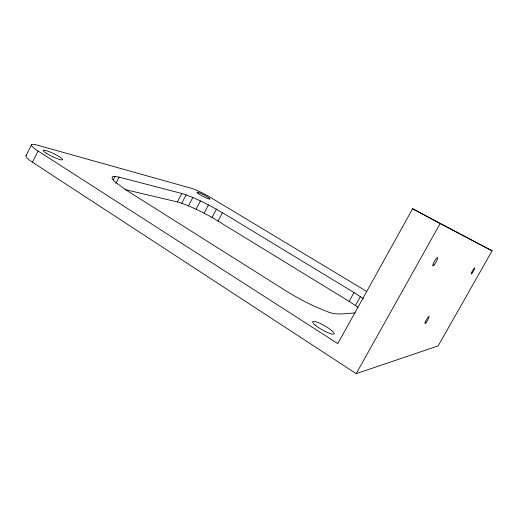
<?xml version="1.0" encoding="UTF-8"?>
<svg xmlns="http://www.w3.org/2000/svg" width="518" height="518" viewBox="0 0 518 518"><rect width="100%" height="100%" fill="white"/><g stroke="black" fill="none" stroke-linecap="round" stroke-linejoin="round"><path stroke-width="0.78" d="M26.075 155.646L31.604 144.684M38.092 151.042L337.788 343.596L412.593 208.748L492.1 250.829L438.157 345.894L356.203 373.653L32.446 162.218L38.092 151.042A23.575 3.542 25.7 0 1 37.523 145.189L191.207 188.241A16.226 1.878 27.7 0 1 210.716 197.585L366.75 291.466M113.164 179.927L114.996 176.385L119.082 177.143L181.812 193.479C196.141 198.064 209.512 205.219 222.487 212.736L354.001 292.528L363.455 298.711M115.825 183.45L119.082 177.143M124.967 189.543L177.37 201.936L181.812 193.479M177.37 201.936L181.753 203.257L186.163 194.872M181.753 203.257L188.461 205.84L192.838 197.526M188.461 205.84L196.057 209.207L200.421 200.952M196.057 209.207L204.079 213.151L208.437 204.921M357.906 307.187L349.113 301.359L212.037 217.418L216.401 209.201M218.104 220.972L222.487 212.736M349.113 301.359L354.001 292.528M355.484 305.458L360.405 296.581M356.203 373.653L440.106 223.595L492.1 250.829M114.996 176.385L112.283 176.793L112.141 178.574L114.685 181.643L125.887 189.912L286.24 291.051C299.087 298.944 312.509 305.963 326.612 311.324C335.664 315.63 345.577 313.481 355.128 312.924M204.079 213.151L212.037 217.418M412.593 208.748L440.106 223.595M32.446 162.218A23.55 3.879 25.4 0 1 26.619 155.348M46.439 153.341A10.71 1.606 25.7 0 0 62.387 159.855A10.71 1.606 25.7 0 0 49.942 151.962A10.71 1.606 25.7 0 0 46.439 153.341M315.164 325.051A12.322 2.363 29.7 0 0 333.521 334.207A12.322 2.363 29.7 0 0 321.523 324.106A12.322 2.363 29.7 0 0 315.164 325.051M198.789 193.913A7.375 0.855 27.7 0 0 209.758 199.139A7.375 0.855 27.7 0 0 201.8 193.855A7.375 0.855 27.7 0 0 198.789 193.913M426.12 322.423A4.053 0.602 -59.6 0 0 429.105 316.595A4.053 0.602 -59.6 0 0 425.757 321.011A4.053 0.602 -59.6 0 0 426.12 322.423M434.136 264.84A4.798 0.842 -60.2 0 0 437.697 257.75A4.798 0.842 -60.2 0 0 433.793 262.581A4.798 0.842 -60.2 0 0 434.136 264.84M472.345 272.811A3.555 0.46 -60.2 0 0 474.734 267.897A3.555 0.46 -60.2 0 0 471.775 272.203A3.555 0.46 -60.2 0 0 472.345 272.811"/></g></svg>
